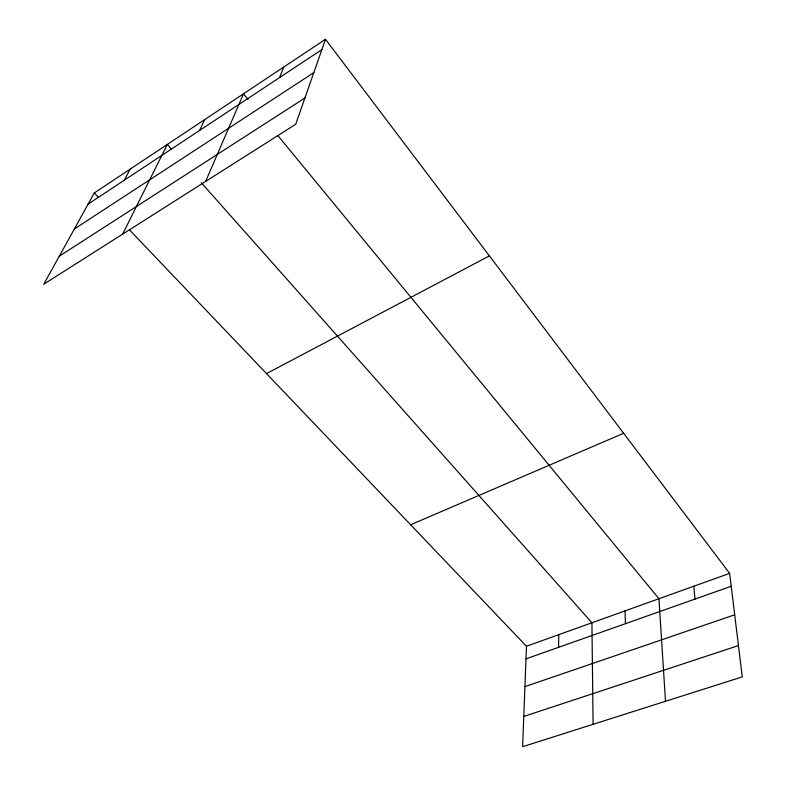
<?xml version="1.0" encoding="UTF-8"?>
<svg xmlns="http://www.w3.org/2000/svg" width="786" height="786" viewBox="0 0 786 786"><rect width="100%" height="100%" fill="white"/><g stroke="black" fill="none" stroke-linecap="round" stroke-linejoin="round"><path stroke-width="1.18" d="M558.591 647.32L558.767 634.666M129.307 229.679L526.473 646.259L522.641 746.7L742.259 676.893L729.644 573.358L325.492 39.3L94.3 192.963L43.741 284.227L295.723 124.247L325.492 39.3M279.59 77.559L283.717 67.065M205.627 181.448L243.483 93.809L248.062 99.38M199.654 130.397L204.704 119.58M122.645 234.13L167.31 144.437L171.348 148.986M124.306 180.21L130.142 169.137M88.101 204.144L321.887 49.597M74.306 229.05L313.81 72.646M59.245 256.236L304.929 97.975M266.523 373.596L489.403 255.892M410.636 524.763L623.632 433.273M526.473 646.259L729.644 573.358M525.991 658.855L731.216 586.268M524.94 686.62L734.694 614.799M523.79 716.459L738.447 645.581M94.3 192.963L98.466 197.335M201.245 182.666L591.927 622.767L593.086 724.309M277.88 135.614L658.933 598.726L665.506 701.289M693.802 586.218L694.991 599.079M624.988 610.909L625.46 623.671"/></g></svg>
